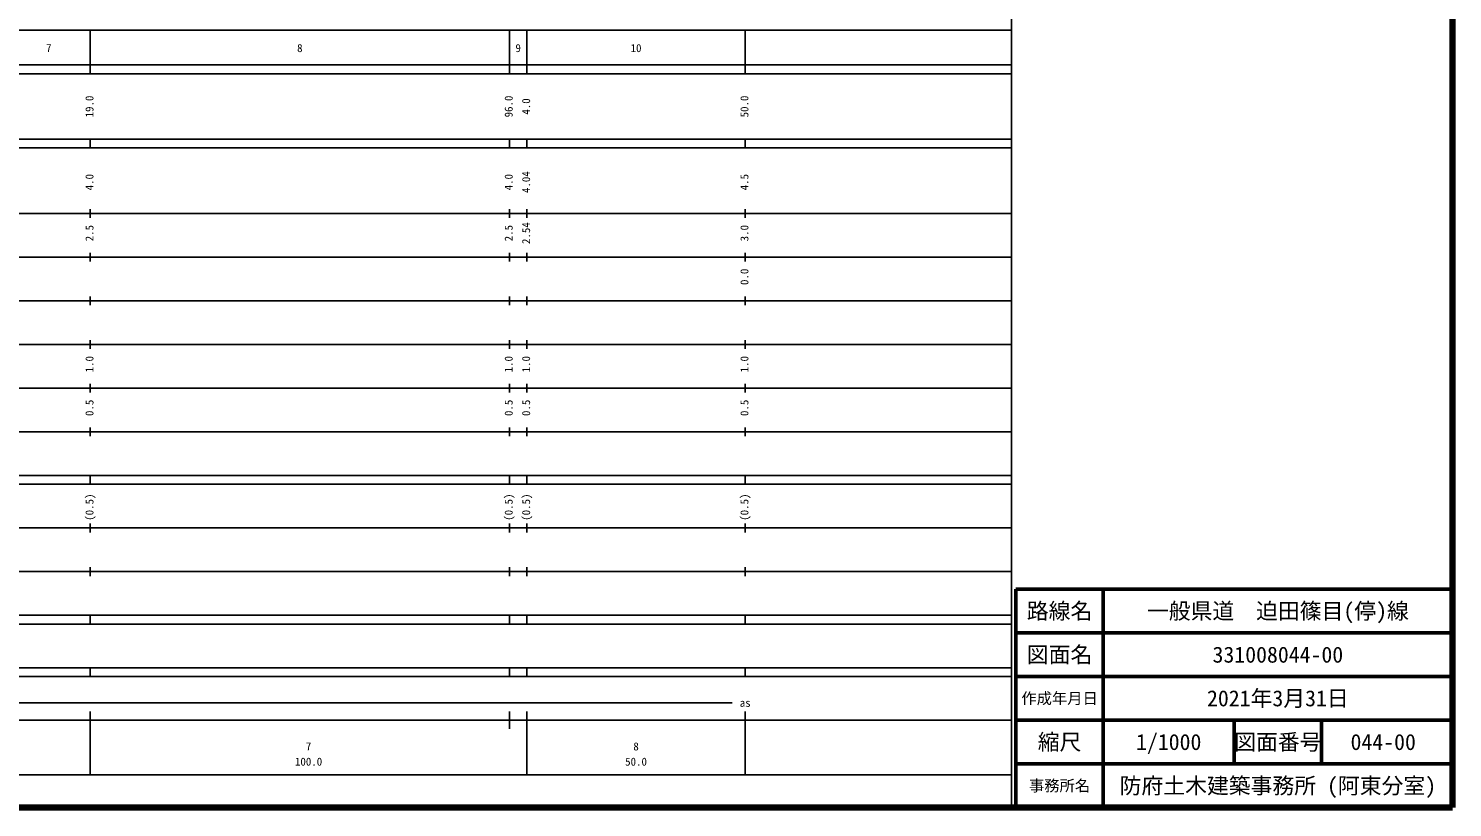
# Model space of a CAD drawing. Units: millimetres on the paper, enlarged 1000 times. Extents: x 40000 to 680000, y 20000 to 380000.
# Drawn here: x 353847 to 680000, y 20000 to 198357 of the extents above; entities that cross this region are included whole.
import ezdxf
from ezdxf.enums import TextEntityAlignment as Align

# ---------------------------------------------------------------- set-up
doc = ezdxf.new("R2010")
doc.units = ezdxf.units.MM
doc.header["$LTSCALE"] = 1000
for name, color, linetype, lineweight in [('M-TTL', 2, 'Continuous', 140), ('M-TTL-BAND', 7, 'Continuous', 25), ('M-TTL-FRAM', 2, 'Continuous', 50), ('M-TTL-LINE', 7, 'Continuous', 50)]:
    doc.layers.add(name, color=color, linetype=linetype, lineweight=lineweight)
doc.layers.add('M-TTL-TXT', color=7, linetype='Continuous')
doc.styles.add('ＭＳ ゴシック', font='')
doc.styles.get('ＭＳ ゴシック').set_extended_font_data('MS Gothic')

msp = doc.modelspace()

# ---------------------------------------------------------------- linework, layer by layer
at = {"layer": 'M-TTL'}
for p, q in [((680000, 20000), (680000, 380000)), ((40000, 20000), (680000, 20000))]:
    msp.add_line(p, q, dxfattribs=at)
at = {"layer": 'M-TTL-BAND'}
for p, q in [((579000, 20000), (579000, 370000)), ((68000, 198000), (579000, 198000)), ((368000, 188000), (368000, 198000)), ((464000, 188000), (464000, 198000)), ((468000, 188000), (468000, 198000)), ((518000, 188000), (518000, 198000)), ((40000, 190000), (579000, 190000)), ((40000, 188000), (579000, 188000)), ((40000, 173000), (579000, 173000)), ((368000, 171000), (368000, 173000)), ((464000, 171000), (464000, 173000)), ((468000, 171000), (468000, 173000)), ((518000, 171000), (518000, 173000)), ((40000, 171000), (579000, 171000)), ((368000, 155000), (368000, 157000)), ((464000, 155000), (464000, 157000)), ((468000, 155000), (468000, 157000)), ((518000, 155000), (518000, 157000)), ((40000, 156000), (579000, 156000)), ((368000, 145000), (368000, 147000)), ((464000, 145000), (464000, 147000)), ((468000, 145000), (468000, 147000)), ((518000, 145000), (518000, 147000)), ((46000, 146000), (579000, 146000)), ((368000, 135000), (368000, 137000)), ((464000, 135000), (464000, 137000)), ((468000, 135000), (468000, 137000)), ((518000, 135000), (518000, 137000)), ((52000, 136000), (579000, 136000)), ((46000, 126000), (579000, 126000)), ((368000, 125000), (368000, 127000)), ((464000, 125000), (464000, 127000)), ((468000, 125000), (468000, 127000)), ((518000, 125000), (518000, 127000)), ((52000, 116000), (579000, 116000)), ((368000, 115000), (368000, 117000)), ((464000, 115000), (464000, 117000)), ((468000, 115000), (468000, 117000)), ((518000, 115000), (518000, 117000)), ((46000, 106000), (579000, 106000)), ((368000, 105000), (368000, 107000)), ((464000, 105000), (464000, 107000)), ((468000, 105000), (468000, 107000)), ((518000, 105000), (518000, 107000)), ((40000, 96000), (579000, 96000)), ((368000, 94000), (368000, 96000)), ((464000, 94000), (464000, 96000)), ((468000, 94000), (468000, 96000)), ((518000, 94000), (518000, 96000)), ((40000, 94000), (579000, 94000)), ((368000, 83000), (368000, 85000)), ((464000, 83000), (464000, 85000)), ((468000, 83000), (468000, 85000)), ((518000, 83000), (518000, 85000)), ((49000, 84000), (579000, 84000)), ((40000, 74000), (579000, 74000)), ((368000, 73000), (368000, 75000)), ((464000, 73000), (464000, 75000)), ((468000, 73000), (468000, 75000)), ((518000, 73000), (518000, 75000)), ((40000, 64000), (579000, 64000)), ((40000, 62000), (579000, 62000)), ((368000, 62000), (368000, 64000)), ((464000, 62000), (464000, 64000)), ((468000, 62000), (468000, 64000)), ((518000, 62000), (518000, 64000)), ((40000, 52000), (579000, 52000)), ((40000, 50000), (579000, 50000)), ((368000, 50000), (368000, 52000)), ((464000, 50000), (464000, 52000)), ((468000, 50000), (468000, 52000)), ((518000, 50000), (518000, 52000)), ((305500, 44000), (515000, 44000)), ((40000, 40000), (579000, 40000)), ((368000, 27500), (368000, 42000)), ((464000, 38000), (464000, 42000)), ((468000, 27500), (468000, 42000)), ((518000, 27500), (518000, 42000)), ((68000, 27500), (579000, 27500))]:
    msp.add_line(p, q, dxfattribs=at)
at = {"layer": 'M-TTL-FRAM'}
for p, q in [((680000, 70000), (580000, 70000)), ((580000, 70000), (580000, 20000))]:
    msp.add_line(p, q, dxfattribs=at)
at = {"layer": 'M-TTL-LINE'}
for p, q in [((600000, 70000), (600000, 20000)), ((680000, 60000), (580000, 60000)), ((680000, 50000), (580000, 50000)), ((680000, 40000), (580000, 40000)), ((630000, 40000), (630000, 30000)), ((650000, 40000), (650000, 30000)), ((680000, 30000), (580000, 30000))]:
    msp.add_line(p, q, dxfattribs=at)

# ---------------------------------------------------------------- texts
at = {"layer": 'M-TTL-BAND', "style": 'ＭＳ ゴシック'}
for s, p in [('7', (358500, 192405)), ('8', (416000, 192405)), ('9', (466000, 192405)), ('10', (493000, 192405)), ('as', (518000, 42500)), ('7', (418000, 32523)), ('8', (493000, 32523)), ('100.0', (418000, 29033)), ('50.0', (493000, 29033))]:
    msp.add_text(s, height=1833, dxfattribs=at).set_placement(p, align=Align.BOTTOM_CENTER)
for s, p in [('19.0', (369285, 180500)), ('96.0', (465285, 180500)), ('50.0', (519285, 180500)), ('4.0', (469285, 180500)), ('4.0', (369285, 163174)), ('4.0', (465285, 163174)), ('4.04', (469285, 163174)), ('4.5', (519285, 163174)), ('2.54', (469285, 151500)), ('2.5', (369285, 151500)), ('2.5', (465285, 151500)), ('3.0', (519285, 151500)), ('0.0', (519285, 141500)), ('1.0', (369285, 121500)), ('1.0', (465285, 121500)), ('1.0', (469285, 121500)), ('1.0', (519285, 121500)), ('0.5', (369285, 111500)), ('0.5', (465285, 111500)), ('0.5', (469285, 111500)), ('0.5', (519285, 111500)), ('(0.5)', (369285, 88764)), ('(0.5)', (465285, 88764)), ('(0.5)', (469285, 88764)), ('(0.5)', (519285, 88764))]:
    msp.add_text(s, height=1833, rotation=90, dxfattribs=at).set_placement(p, align=Align.BOTTOM_CENTER)
at = {"layer": 'M-TTL-TXT', "style": 'ＭＳ ゴシック'}
for s, height, p in [('路線名', 3666, (590000, 65000)), ('路線名', 3666, (590000, 65000)), ('一般県道\u3000迫田篠目(停)線', 3666, (640000, 65000)), ('図面名', 3666, (590000, 55000)), ('図面名', 3666, (590000, 55000)), ('331008044-00', 3666, (640000, 55000)), ('作成年月日', 2566, (590000, 45000)), ('作成年月日', 2566, (590000, 45000)), ('2021年3月31日', 3666, (640000, 45000)), ('縮尺', 3666, (590000, 35000)), ('縮尺', 3666, (590000, 35000)), ('1/1000', 3666, (615000, 35000)), ('図面番号', 3666, (640000, 35000)), ('図面番号', 3666, (640000, 35000)), ('044-00', 3666, (664125, 35000)), ('事務所名', 2566, (590000, 25000)), ('事務所名', 2566, (590000, 25000)), ('防府土木建築事務所 (阿東分室)', 3666, (640000, 25000))]:
    msp.add_text(s, height=height, dxfattribs=at).set_placement(p, align=Align.MIDDLE_CENTER)

doc.saveas('drawing.dxf')
